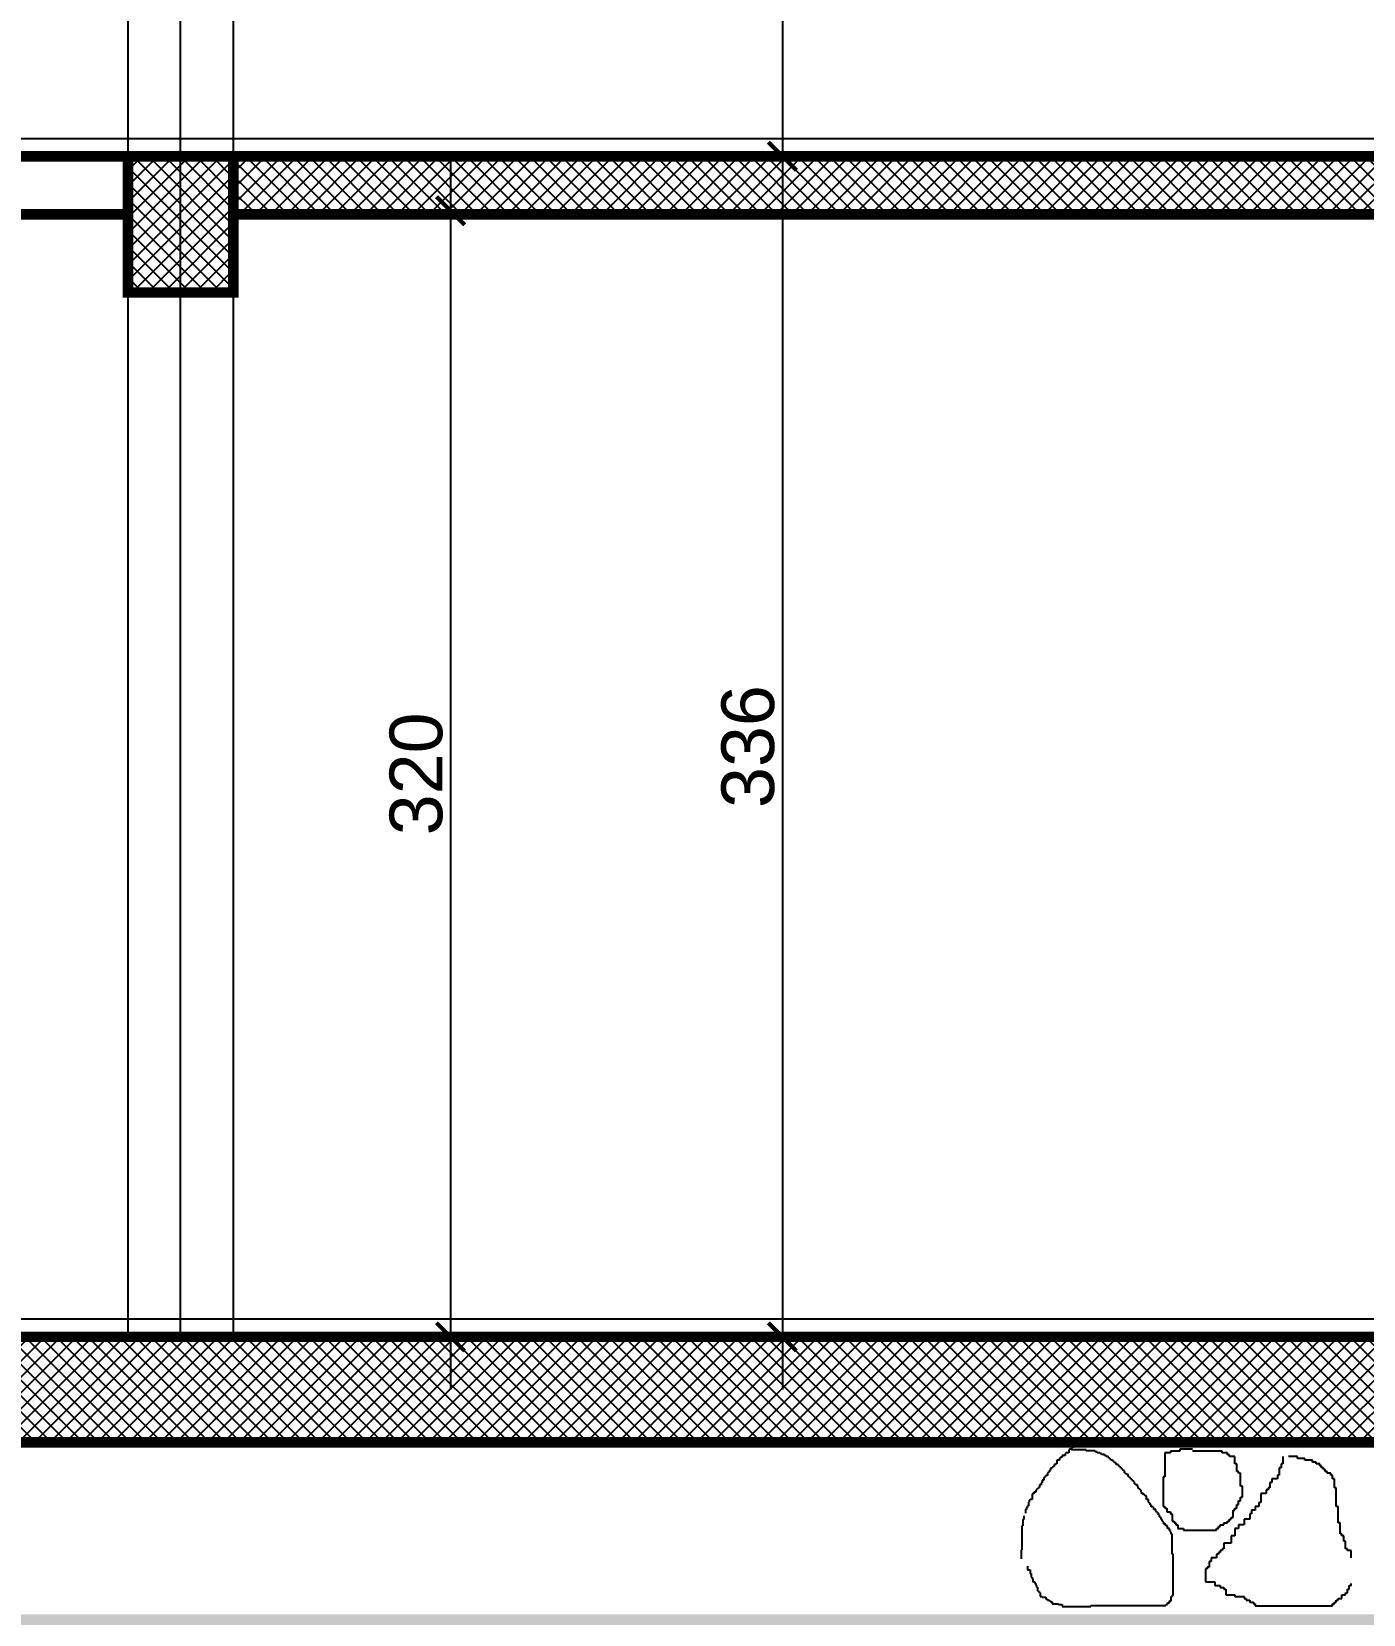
# Model space of a CAD drawing. Extents: x 250879 to 348495, y -51522 to -9360.
# Drawn here: x 291375.4 to 291754.5, y -50727.1 to -50276.7 of the extents above; entities that cross this region are included whole.
import ezdxf

# ---------------------------------------------------------------- set-up
doc = ezdxf.new("R2010")
doc.units = 0
doc.layers.get('0').update_dxf_attribs({"linetype": 'CONTINUOUS'})
doc.layers.get('DEFPOINTS').update_dxf_attribs({"color": 9, "linetype": 'CONTINUOUS'})
for name, color, linetype in [('AXIS', 1, 'CONTINUOUS'), ('CURTAIN', 150, 'CONTINUOUS'), ('WALL', 7, 'CONTINUOUS')]:
    doc.layers.add(name, color=color, linetype=linetype)
doc.layers.add('int fram for glaz& landscap obj.', color=252, linetype='CONTINUOUS', lineweight=15)
doc.styles.get("Standard").update_dxf_attribs({"font": 'sanss___.ttf', "height": 15})
doc.dimstyles.new('STANDARD$0', dxfattribs={"dimscale": 0, "dimtxt": 12, "dimasz": 8, "dimexe": 15, "dimexo": 0.0625, "dimgap": 2, "dimtad": 1, "dimdec": 0, "dimzin": 0, "dimdsep": 46, "dimtxsty": 'Standard', "dimblk1": 'ARCHTICK', "dimblk2": 'ARCHTICK', "dimsah": 1, "dimcen": 0.09, "dimdle": 15, "dimclrd": 3, "dimclre": 3, "dimclrt": 3, "dimazin": 0, "dimtfac": 1, "dimtdec": 0, "dimtofl": 0, "dimtmove": 1, "dimatfit": 3, "dimldrblk": 'ARCHTICK', "dimfxl": 1.0455, "dimfxlon": 1, "dimtolj": 1, "dimtzin": 0, "dimarcsym": 0})

# ---------------------------------------------------------------- blocks, each defined once
blk = doc.blocks.new('_ARCHTICK')
at = {"color": 0, "linetype": 'ByBlock', "const_width": 0.15}
blk.add_lwpolyline([(-0.5, -0.5), (0.5, 0.5)], dxfattribs=at)
blk = doc.blocks.new('*D2023')
at = {"layer": 'DEFPOINTS', "color": 0, "linetype": 'Continuous', "transparency": 16777216}
for p in [(291589.07, -49992.17), (291589.07, -50312.17), (291589.07, -50312.17)]:
    blk.add_point(p, dxfattribs=at)
at = {"layer": 'WALL', "color": 3, "linetype": 'Continuous', "lineweight": -2, "transparency": 16777216}
for p, q in [((291589.07, -49977.17), (291589.07, -50327.17)), ((291589.07, -49992.17), (291574.07, -49992.17)), ((291589.07, -50312.17), (291574.07, -50312.17))]:
    blk.add_line(p, q, dxfattribs=at)
at = {"layer": 'WALL', "color": 3, "linetype": 'Continuous', "lineweight": -2, "transparency": 16777216, "xscale": 8, "yscale": 8, "zscale": 8}
for p, rotation in [((291589.07, -49992.17), 90), ((291589.07, -50312.17), 270)]:
    blk.add_blockref('_ARCHTICK', p, dxfattribs=dict(at, rotation=rotation))
at = {"layer": 'WALL', "color": 3, "linetype": 'Continuous', "transparency": 16777216, "insert": (291579.33, -50152.17), "char_height": 15, "attachment_point": 5, "rotation": 90}
blk.add_mtext('\\A1;320', dxfattribs=at)
blk = doc.blocks.new('*D2024')
at = {"layer": 'DEFPOINTS', "color": 0, "linetype": 'Continuous', "transparency": 16777216}
for p in [(291589.07, -50312.17), (291589.07, -50648.17), (291624.22, -50648.17)]:
    blk.add_point(p, dxfattribs=at)
at = {"layer": 'WALL', "color": 3, "linetype": 'Continuous', "lineweight": -2, "transparency": 16777216}
for p, q in [((291589.07, -50297.17), (291589.07, -50663.17)), ((291589.07, -50312.17), (291574.07, -50312.17)), ((291590.11, -50648.17), (291574.07, -50648.17))]:
    blk.add_line(p, q, dxfattribs=at)
at = {"layer": 'WALL', "color": 3, "linetype": 'Continuous', "lineweight": -2, "transparency": 16777216, "xscale": 8, "yscale": 8, "zscale": 8}
for p, rotation in [((291589.07, -50312.17), 90), ((291589.07, -50648.17), 270)]:
    blk.add_blockref('_ARCHTICK', p, dxfattribs=dict(at, rotation=rotation))
at = {"layer": 'WALL', "color": 3, "linetype": 'Continuous', "transparency": 16777216, "insert": (291579.33, -50480.17), "char_height": 15, "attachment_point": 5, "rotation": 90}
blk.add_mtext('\\A1;336', dxfattribs=at)
blk = doc.blocks.new('*D2026')
at = {"layer": 'DEFPOINTS', "color": 0, "linetype": 'Continuous', "transparency": 16777216}
for p in [(291485.57, -50327.68), (291485.57, -50648.17), (291494.62, -50648.17)]:
    blk.add_point(p, dxfattribs=at)
at = {"layer": 'WALL', "color": 3, "linetype": 'Continuous', "lineweight": -2, "transparency": 16777216}
for p, q in [((291494.62, -50312.68), (291494.62, -50663.17)), ((291493.57, -50327.68), (291509.62, -50327.68)), ((291493.57, -50648.17), (291509.62, -50648.17))]:
    blk.add_line(p, q, dxfattribs=at)
at = {"layer": 'WALL', "color": 3, "linetype": 'Continuous', "lineweight": -2, "transparency": 16777216, "xscale": 8, "yscale": 8, "zscale": 8}
for p, rotation in [((291494.62, -50327.68), 90), ((291494.62, -50648.17), 270)]:
    blk.add_blockref('_ARCHTICK', p, dxfattribs=dict(at, rotation=rotation))
at = {"layer": 'WALL', "color": 3, "linetype": 'Continuous', "transparency": 16777216, "insert": (291484.88, -50487.93), "char_height": 15, "attachment_point": 5, "rotation": 90}
blk.add_mtext('\\A1;320', dxfattribs=at)
blk = doc.blocks.new('*D2044')
at = {"layer": 'DEFPOINTS', "color": 0, "linetype": 'Continuous', "transparency": 16777216}
for p in [(291417.79, -49992.17), (291237.99, -50643.17), (291417.79, -50643.17)]:
    blk.add_point(p, dxfattribs=at)
at = {"layer": 'WALL', "color": 3, "linetype": 'Continuous', "lineweight": -2, "transparency": 16777216}
for p, q in [((291237.99, -49977.17), (291237.99, -50658.17)), ((291239.03, -49992.17), (291222.99, -49992.17)), ((291239.03, -50643.17), (291222.99, -50643.17))]:
    blk.add_line(p, q, dxfattribs=at)
at = {"layer": 'WALL', "color": 3, "linetype": 'Continuous', "lineweight": -2, "transparency": 16777216, "xscale": 8, "yscale": 8, "zscale": 8}
for p, rotation in [((291237.99, -49992.17), 90), ((291237.99, -50643.17), 270)]:
    blk.add_blockref('_ARCHTICK', p, dxfattribs=dict(at, rotation=rotation))
at = {"layer": 'WALL', "color": 3, "linetype": 'Continuous', "transparency": 16777216, "insert": (291228.25, -50317.67), "char_height": 15, "attachment_point": 5, "rotation": 90}
blk.add_mtext('\\A1;651', dxfattribs=at)

msp = doc.modelspace()

# ---------------------------------------------------------------- hatches: boundary and pattern name
at = {"layer": 'AXIS'}
h = msp.add_hatch(dxfattribs=at)
h.set_pattern_fill('ANSI37', color=256, style=0)
h.set_pattern_definition([(45, (19207.2062, -20335.1652), (-2.24506403, 2.24506403), []), (135, (19207.2062, -20335.1652), (-2.24506403, -2.24506403), [])])
h.paths.add_polyline_path([(291432.78876, -50312.17295), (291417.78876, -50312.17295), (291417.78876, -50350.92546), (291432.78876, -50350.92546)])
h.paths.add_polyline_path([(291417.78876, -50312.17295), (291402.78876, -50312.17295), (291402.78876, -50327.68057), (291402.78876, -50342.17295), (291402.78876, -50350.92546), (291417.78876, -50350.92546)])
h = msp.add_hatch(dxfattribs=at)
h.set_pattern_fill('ANSI37', color=256, style=0)
h.set_pattern_definition([(45, (19207.2062, -23895.1652), (-2.24506403, 2.24506403), []), (135, (19207.2062, -23895.1652), (-2.24506403, -2.24506403), [])])
h.paths.add_polyline_path([(291832.78876, -50312.17295), (291832.78876, -50327.68057), (292202.78876, -50327.68057), (292202.78876, -50312.17295)])
h.paths.add_polyline_path([(291432.78876, -50327.68057), (291802.78876, -50327.68057), (291802.78876, -50312.17295), (291432.78876, -50312.17295)])
h = msp.add_hatch(dxfattribs=at)
h.set_pattern_fill('ANSI37', color=256, style=0)
h.set_pattern_definition([(45, (19207.2062, -24231.1652), (-2.24506403, 2.24506403), []), (135, (19207.2062, -24231.1652), (-2.24506403, -2.24506403), [])])
h.paths.add_polyline_path([(289238.58209, -50648.17295), (289238.58209, -50678.17295), (292232.78876, -50678.17295), (292232.78876, -50648.17295)])
at = {"layer": 'int fram for glaz& landscap obj.'}
h = msp.add_hatch(dxfattribs=at)
h.set_pattern_fill('EARTH', color=256, scale=4, angle=45, style=0)
h.set_pattern_definition([(45, (8319.78, -20351.165), (4e-15, 35.9210245), [25.4, -25.4]), (45, (8313.045, -20344.43), (4e-15, 35.9210245), [25.4, -25.4]), (45, (8306.31, -20337.695), (4e-15, 35.9210245), [25.4, -25.4]), (135, (8306.31, -20333.205), (-35.9210245, 4e-15), [25.4, -25.4]), (135, (8313.045, -20326.47), (-35.9210245, 4e-15), [25.4, -25.4]), (135, (8319.78, -20319.734), (-35.9210245, 4e-15), [25.4, -25.4])])
h.paths.add_polyline_path([(292655.24487, -50112.17295), (292482.95335, -50112.17295), (292482.95335, -50328.17295), (292603.88649, -50328.17295)])
h.paths.add_polyline_path([(292603.88649, -50328.17295), (292482.95335, -50328.17295), (292482.95335, -50648.17295), (292527.8, -50648.17295)])
h.paths.add_polyline_path([(292527.8, -50648.17295), (292482.95335, -50648.17295), (292482.95335, -50727.14584), (292437.50717, -50727.14584), (291817.78876, -50727.14584), (291817.78876, -50776.59637), (292497.26473, -50776.59637)])
h.paths.add_polyline_path([(291817.78876, -50727.14584), (291795.06567, -50727.14584), (291417.78876, -50727.14584), (291417.78876, -50776.59637), (291606.72451, -50776.59637), (291817.78876, -50776.59637)])
h.paths.add_polyline_path([(291417.78876, -50727.14584), (291017.78876, -50727.14584), (291017.78876, -50776.59637), (291417.78876, -50776.59637)])
h.paths.add_polyline_path([(291017.78876, -50727.14584), (290995.06567, -50727.14584), (290617.78876, -50727.14584), (290617.78876, -50776.59637), (290741.25098, -50776.59637), (291017.78876, -50776.59637)])

# ---------------------------------------------------------------- linework, layer by layer
at = {"layer": 'AXIS'}
msp.add_line((291417.78876, -50648.17295), (291417.78876, -45795.09533), dxfattribs=at)
at = {"layer": 'CURTAIN', "linetype": 'Continuous'}
for p, q in [((291402.78876, -49992.17295), (291402.78876, -50648.17295)), ((291432.78876, -49992.17295), (291432.78876, -50648.17295))]:
    msp.add_line(p, q, dxfattribs=at)
at = {"layer": 'WALL', "linetype": 'Continuous'}
for p, q in [((292217.78876, -50307.17295), (289092.2533, -50307.17295)), ((292217.78876, -50312.17295), (289092.2533, -50312.17295)), ((292217.78876, -50643.17295), (289092.2533, -50643.17295)), ((292217.78876, -50648.17295), (289092.2533, -50648.17295)), ((291670.84205, -50680.35397), (291670.58105, -50680.35397)), ((291670.58105, -50680.35397), (291670.58105, -50681.13538)), ((291671.36309, -50680.0935), (291670.84205, -50680.0935)), ((291670.84205, -50680.0935), (291670.84205, -50680.35397)), ((291672.14514, -50679.57256), (291671.36309, -50679.57256)), ((291671.36309, -50679.57256), (291671.36309, -50680.0935)), ((291675.53434, -50680.35397), (291671.36309, -50680.35397)), ((291672.66715, -50679.3121), (291672.14514, -50679.3121)), ((291672.14514, -50679.3121), (291672.14514, -50679.57256)), ((291675.53434, -50680.61444), (291675.53434, -50680.35397)), ((291678.14149, -50680.61444), (291675.53434, -50680.61444)), ((291678.14149, -50680.87491), (291678.14149, -50680.61444)), ((291702.17487, -50680.68283), (291699.55237, -50680.68283)), ((291699.55237, -50680.68283), (291699.55237, -50681.20717)), ((291705.84715, -50680.15899), (291702.17487, -50680.15899)), ((291702.17487, -50680.15899), (291702.17487, -50680.68283)), ((291714.2405, -50680.68283), (291705.84715, -50680.68283)), ((291714.2405, -50681.20717), (291714.2405, -50680.68283)), ((291666.4098, -50685.04145), (291666.14879, -50685.04145)), ((291666.14879, -50685.04145), (291666.14879, -50685.30192)), ((291666.9318, -50684.521), (291666.4098, -50684.521)), ((291666.4098, -50684.521), (291666.4098, -50685.04145)), ((291667.19185, -50684.26053), (291666.9318, -50684.26053)), ((291666.9318, -50684.26053), (291666.9318, -50684.521)), ((291667.97389, -50683.21865), (291667.19185, -50683.21865)), ((291667.19185, -50683.21865), (291667.19185, -50684.26053)), ((291668.2349, -50682.69771), (291667.97389, -50682.69771)), ((291667.97389, -50682.69771), (291667.97389, -50683.21865)), ((291668.75594, -50682.43724), (291668.2349, -50682.43724)), ((291668.2349, -50682.43724), (291668.2349, -50682.69771)), ((291669.53799, -50681.91631), (291668.75594, -50681.91631)), ((291668.75594, -50681.91631), (291668.75594, -50682.43724)), ((291669.799, -50681.39537), (291669.53799, -50681.39537)), ((291669.53799, -50681.39537), (291669.53799, -50681.91631)), ((291670.58105, -50681.13538), (291669.799, -50681.13538)), ((291669.799, -50681.13538), (291669.799, -50681.39537)), ((291678.6635, -50680.87491), (291678.14149, -50680.87491)), ((291678.6635, -50681.13538), (291678.6635, -50680.87491)), ((291679.44555, -50681.13538), (291678.6635, -50681.13538)), ((291679.44555, -50681.39537), (291679.44555, -50681.13538)), ((291679.9666, -50681.39537), (291679.44555, -50681.39537)), ((291679.9666, -50681.65584), (291679.9666, -50681.39537)), ((291680.74864, -50681.65584), (291679.9666, -50681.65584)), ((291680.74864, -50681.91631), (291680.74864, -50681.65584)), ((291681.27065, -50681.91631), (291680.74864, -50681.91631)), ((291681.27065, -50682.17677), (291681.27065, -50681.91631)), ((291681.7917, -50682.17677), (291681.27065, -50682.17677)), ((291681.7917, -50682.43724), (291681.7917, -50682.17677)), ((291682.0527, -50682.43724), (291681.7917, -50682.43724)), ((291682.0527, -50682.69771), (291682.0527, -50682.43724)), ((291682.3137, -50682.69771), (291682.0527, -50682.69771)), ((291682.3137, -50682.95818), (291682.3137, -50682.69771)), ((291682.57375, -50682.95818), (291682.3137, -50682.95818)), ((291682.57375, -50683.21865), (291682.57375, -50682.95818)), ((291683.09575, -50683.21865), (291682.57375, -50683.21865)), ((291683.09575, -50683.47912), (291683.09575, -50683.21865)), ((291683.35579, -50683.47912), (291683.09575, -50683.47912)), ((291683.35579, -50683.73959), (291683.35579, -50683.47912)), ((291683.6168, -50683.73959), (291683.35579, -50683.73959)), ((291683.6168, -50684.00006), (291683.6168, -50683.73959)), ((291684.13784, -50684.00006), (291683.6168, -50684.00006)), ((291684.13784, -50684.521), (291684.13784, -50684.00006)), ((291684.65985, -50684.521), (291684.13784, -50684.521)), ((291684.65985, -50684.78098), (291684.65985, -50684.521)), ((291684.92085, -50684.78098), (291684.65985, -50684.78098)), ((291684.92085, -50685.04145), (291684.92085, -50684.78098)), ((291685.1809, -50685.04145), (291684.92085, -50685.04145)), ((291685.1809, -50685.30192), (291685.1809, -50685.04145)), ((291699.55237, -50681.20717), (291697.97772, -50681.20717)), ((291697.97772, -50681.20717), (291697.97772, -50688.01963)), ((291715.81419, -50681.20717), (291714.2405, -50681.20717)), ((291715.81419, -50681.73102), (291715.81419, -50681.20717)), ((291716.33908, -50681.73102), (291715.81419, -50681.73102)), ((291716.33908, -50682.25487), (291716.33908, -50681.73102)), ((291717.91277, -50682.25487), (291716.33908, -50682.25487)), ((291717.91277, -50684.35123), (291717.91277, -50682.25487)), ((291718.43766, -50684.35123), (291717.91277, -50684.35123)), ((291718.43766, -50686.4476), (291718.43766, -50684.35123)), ((291731.5521, -50684.35123), (291731.02817, -50684.35123)), ((291731.02817, -50684.35123), (291731.02817, -50685.39942)), ((291731.5521, -50682.25487), (291731.5521, -50684.35123)), ((291735.74925, -50682.25487), (291733.12579, -50682.25487)), ((291735.74925, -50682.7792), (291735.74925, -50682.25487)), ((291737.84783, -50682.7792), (291735.74925, -50682.7792)), ((291737.84783, -50683.30305), (291737.84783, -50682.7792)), ((291739.94641, -50683.30305), (291737.84783, -50683.30305)), ((291739.94641, -50683.82738), (291739.94641, -50683.30305)), ((291740.99522, -50683.82738), (291739.94641, -50683.82738)), ((291740.99522, -50684.35123), (291740.99522, -50683.82738)), ((291742.04403, -50684.35123), (291740.99522, -50684.35123)), ((291742.04403, -50684.87508), (291742.04403, -50684.35123)), ((291742.56891, -50684.87508), (291742.04403, -50684.87508)), ((291742.56891, -50685.39942), (291742.56891, -50684.87508)), ((291663.0206, -50689.72942), (291662.75959, -50689.72942)), ((291662.75959, -50689.72942), (291662.75959, -50690.25036)), ((291663.54164, -50688.94801), (291663.0206, -50688.94801)), ((291663.0206, -50688.94801), (291663.0206, -50689.72942)), ((291663.80265, -50688.1666), (291663.54164, -50688.1666)), ((291663.54164, -50688.1666), (291663.54164, -50688.94801)), ((291664.06365, -50687.90662), (291663.80265, -50687.90662)), ((291663.80265, -50687.90662), (291663.80265, -50688.1666)), ((291664.5847, -50687.64615), (291664.06365, -50687.64615)), ((291664.06365, -50687.64615), (291664.06365, -50687.90662)), ((291664.8457, -50686.86474), (291664.5847, -50686.86474)), ((291664.5847, -50686.86474), (291664.5847, -50687.64615)), ((291665.1067, -50686.60427), (291664.8457, -50686.60427)), ((291664.8457, -50686.60427), (291664.8457, -50686.86474)), ((291665.36674, -50686.08333), (291665.1067, -50686.08333)), ((291665.1067, -50686.08333), (291665.1067, -50686.60427)), ((291665.88875, -50685.56239), (291665.36674, -50685.56239)), ((291665.36674, -50685.56239), (291665.36674, -50686.08333)), ((291666.14879, -50685.30192), (291665.88875, -50685.30192)), ((291665.88875, -50685.30192), (291665.88875, -50685.56239)), ((291685.4419, -50685.30192), (291685.1809, -50685.30192)), ((291685.4419, -50685.56239), (291685.4419, -50685.30192)), ((291685.7029, -50685.56239), (291685.4419, -50685.56239)), ((291685.7029, -50685.82286), (291685.7029, -50685.56239)), ((291685.96295, -50685.82286), (291685.7029, -50685.82286)), ((291685.96295, -50686.08333), (291685.96295, -50685.82286)), ((291686.22395, -50686.08333), (291685.96295, -50686.08333)), ((291686.22395, -50686.3438), (291686.22395, -50686.08333)), ((291686.48495, -50686.3438), (291686.22395, -50686.3438)), ((291686.48495, -50686.86474), (291686.48495, -50686.3438)), ((291686.74499, -50686.86474), (291686.48495, -50686.86474)), ((291686.74499, -50687.12521), (291686.74499, -50686.86474)), ((291687.006, -50687.12521), (291686.74499, -50687.12521)), ((291687.006, -50687.38568), (291687.006, -50687.12521)), ((291687.52704, -50687.38568), (291687.006, -50687.38568)), ((291687.52704, -50687.90662), (291687.52704, -50687.38568)), ((291687.78805, -50687.90662), (291687.52704, -50687.90662)), ((291687.78805, -50688.1666), (291687.78805, -50687.90662)), ((291688.04905, -50688.1666), (291687.78805, -50688.1666)), ((291688.04905, -50688.42707), (291688.04905, -50688.1666)), ((291688.31005, -50688.42707), (291688.04905, -50688.42707)), ((291688.31005, -50688.68754), (291688.31005, -50688.42707)), ((291688.5701, -50688.68754), (291688.31005, -50688.68754)), ((291688.5701, -50688.94801), (291688.5701, -50688.68754)), ((291688.8311, -50688.94801), (291688.5701, -50688.94801)), ((291688.8311, -50689.20848), (291688.8311, -50688.94801)), ((291689.0921, -50689.20848), (291688.8311, -50689.20848)), ((291689.0921, -50689.46895), (291689.0921, -50689.20848)), ((291689.35215, -50689.46895), (291689.0921, -50689.46895)), ((291689.35215, -50689.98989), (291689.35215, -50689.46895)), ((291697.97772, -50688.01963), (291697.45379, -50688.01963)), ((291697.45379, -50688.01963), (291697.45379, -50696.40413)), ((291718.96254, -50686.4476), (291718.43766, -50686.4476)), ((291718.96254, -50686.97145), (291718.96254, -50686.4476)), ((291719.48647, -50686.97145), (291718.96254, -50686.97145)), ((291719.48647, -50690.63985), (291719.48647, -50686.97145)), ((291728.40471, -50689.59167), (291727.87982, -50689.59167)), ((291727.87982, -50689.59167), (291727.87982, -50691.1637)), ((291729.9784, -50688.54348), (291728.40471, -50688.54348)), ((291728.40471, -50688.54348), (291728.40471, -50689.59167)), ((291730.50329, -50687.4953), (291729.9784, -50687.4953)), ((291729.9784, -50687.4953), (291729.9784, -50688.54348)), ((291731.02817, -50685.39942), (291730.50329, -50685.39942)), ((291730.50329, -50685.39942), (291730.50329, -50687.4953)), ((291743.0938, -50685.39942), (291742.56891, -50685.39942)), ((291743.0938, -50685.92327), (291743.0938, -50685.39942)), ((291743.61772, -50685.92327), (291743.0938, -50685.92327)), ((291743.61772, -50686.4476), (291743.61772, -50685.92327)), ((291744.14261, -50686.4476), (291743.61772, -50686.4476)), ((291744.14261, -50686.97145), (291744.14261, -50686.4476)), ((291745.19238, -50686.97145), (291744.14261, -50686.97145)), ((291745.19238, -50687.4953), (291745.19238, -50686.97145)), ((291745.7163, -50687.4953), (291745.19238, -50687.4953)), ((291745.7163, -50688.54348), (291745.7163, -50687.4953)), ((291746.24119, -50688.54348), (291745.7163, -50688.54348)), ((291746.24119, -50691.1637), (291746.24119, -50688.54348)), ((291660.67445, -50692.85457), (291660.15244, -50692.85457)), ((291660.15244, -50692.85457), (291660.15244, -50694.41738)), ((291661.1955, -50692.33363), (291660.67445, -50692.33363)), ((291660.67445, -50692.33363), (291660.67445, -50692.85457)), ((291661.4565, -50691.81269), (291661.1955, -50691.81269)), ((291661.1955, -50691.81269), (291661.1955, -50692.33363)), ((291661.7175, -50691.55222), (291661.4565, -50691.55222)), ((291661.4565, -50691.55222), (291661.4565, -50691.81269)), ((291661.97754, -50691.29224), (291661.7175, -50691.29224)), ((291661.7175, -50691.29224), (291661.7175, -50691.55222)), ((291662.23855, -50691.03177), (291661.97754, -50691.03177)), ((291661.97754, -50691.03177), (291661.97754, -50691.29224)), ((291662.75959, -50690.25036), (291662.23855, -50690.25036)), ((291662.23855, -50690.25036), (291662.23855, -50691.03177)), ((291689.61315, -50689.98989), (291689.35215, -50689.98989)), ((291689.61315, -50690.25036), (291689.61315, -50689.98989)), ((291690.13419, -50690.25036), (291689.61315, -50690.25036)), ((291690.13419, -50690.7713), (291690.13419, -50690.25036)), ((291690.3952, -50690.7713), (291690.13419, -50690.7713)), ((291690.3952, -50691.29224), (291690.3952, -50690.7713)), ((291690.6562, -50691.29224), (291690.3952, -50691.29224)), ((291690.6562, -50691.55222), (291690.6562, -50691.29224)), ((291690.9172, -50691.55222), (291690.6562, -50691.55222)), ((291690.9172, -50691.81269), (291690.9172, -50691.55222)), ((291691.17725, -50691.81269), (291690.9172, -50691.81269)), ((291691.17725, -50692.33363), (291691.17725, -50691.81269)), ((291691.43825, -50692.33363), (291691.17725, -50692.33363)), ((291691.43825, -50692.85457), (291691.43825, -50692.33363)), ((291691.9593, -50692.85457), (291691.43825, -50692.85457)), ((291691.9593, -50693.11504), (291691.9593, -50692.85457)), ((291692.2203, -50693.11504), (291691.9593, -50693.11504)), ((291692.2203, -50693.37551), (291692.2203, -50693.11504)), ((291692.74134, -50693.37551), (291692.2203, -50693.37551)), ((291692.74134, -50694.41738), (291692.74134, -50693.37551)), ((291720.01135, -50690.63985), (291719.48647, -50690.63985)), ((291719.48647, -50694.8321), (291719.48647, -50693.78392)), ((291719.48647, -50693.78392), (291720.01135, -50693.78392)), ((291720.01135, -50693.78392), (291720.01135, -50690.63985)), ((291726.83101, -50692.73573), (291725.25732, -50692.73573)), ((291725.25732, -50692.73573), (291725.25732, -50695.35595)), ((291727.3559, -50691.68755), (291726.83101, -50691.68755)), ((291726.83101, -50691.68755), (291726.83101, -50692.73573)), ((291727.87982, -50691.1637), (291727.3559, -50691.1637)), ((291727.3559, -50691.1637), (291727.3559, -50691.68755)), ((291746.76607, -50691.1637), (291746.24119, -50691.1637)), ((291746.76607, -50696.40413), (291746.76607, -50691.1637)), ((291658.58835, -50697.28206), (291658.3283, -50697.28206)), ((291658.3283, -50697.28206), (291658.3283, -50698.32346)), ((291658.84935, -50696.76113), (291658.58835, -50696.76113)), ((291658.58835, -50696.76113), (291658.58835, -50697.28206)), ((291659.11035, -50696.24019), (291658.84935, -50696.24019)), ((291658.84935, -50696.24019), (291658.84935, -50696.76113)), ((291659.37039, -50695.19831), (291659.11035, -50695.19831)), ((291659.11035, -50695.19831), (291659.11035, -50696.24019)), ((291659.6314, -50694.67785), (291659.37039, -50694.67785)), ((291659.37039, -50694.67785), (291659.37039, -50695.19831)), ((291660.15244, -50694.41738), (291659.6314, -50694.41738)), ((291659.6314, -50694.41738), (291659.6314, -50694.67785)), ((291693.26335, -50694.41738), (291692.74134, -50694.41738)), ((291693.26335, -50695.19831), (291693.26335, -50694.41738)), ((291693.52339, -50695.19831), (291693.26335, -50695.19831)), ((291693.52339, -50695.45878), (291693.52339, -50695.19831)), ((291693.7844, -50695.45878), (291693.52339, -50695.45878)), ((291693.7844, -50695.97972), (291693.7844, -50695.45878)), ((291694.0454, -50695.97972), (291693.7844, -50695.97972)), ((291694.0454, -50696.50066), (291694.0454, -50695.97972)), ((291694.56645, -50696.50066), (291694.0454, -50696.50066)), ((291694.56645, -50696.76113), (291694.56645, -50696.50066)), ((291694.82745, -50696.76113), (291694.56645, -50696.76113)), ((291694.82745, -50697.28206), (291694.82745, -50696.76113)), ((291695.3485, -50697.28206), (291694.82745, -50697.28206)), ((291695.3485, -50697.803), (291695.3485, -50697.28206)), ((291695.6095, -50697.803), (291695.3485, -50697.803)), ((291695.6095, -50698.06299), (291695.6095, -50697.803)), ((291695.8705, -50698.06299), (291695.6095, -50698.06299)), ((291695.8705, -50698.32346), (291695.8705, -50698.06299)), ((291696.13054, -50698.32346), (291695.8705, -50698.32346)), ((291696.13054, -50698.8444), (291696.13054, -50698.32346)), ((291697.45379, -50696.40413), (291697.97772, -50696.40413)), ((291697.97772, -50696.40413), (291697.97772, -50696.92798)), ((291697.97772, -50696.92798), (291698.5026, -50696.92798)), ((291698.5026, -50696.92798), (291698.5026, -50697.97616)), ((291698.5026, -50697.97616), (291699.55237, -50697.97616)), ((291699.55237, -50697.97616), (291699.55237, -50698.50001)), ((291699.55237, -50698.50001), (291700.07629, -50698.50001)), ((291700.07629, -50698.50001), (291700.07629, -50700.59638)), ((291717.38789, -50699.5482), (291717.38789, -50697.45231)), ((291717.38789, -50697.45231), (291717.91277, -50697.45231)), ((291717.91277, -50697.45231), (291717.91277, -50696.92798)), ((291717.91277, -50696.92798), (291718.43766, -50696.92798)), ((291718.43766, -50696.92798), (291718.43766, -50695.8798)), ((291718.43766, -50695.8798), (291718.96254, -50695.8798)), ((291718.96254, -50695.8798), (291718.96254, -50694.8321)), ((291718.96254, -50694.8321), (291719.48647, -50694.8321)), ((291722.63386, -50698.50001), (291722.10993, -50698.50001)), ((291722.10993, -50698.50001), (291722.10993, -50700.07253)), ((291723.68362, -50697.45231), (291722.63386, -50697.45231)), ((291722.63386, -50697.45231), (291722.63386, -50698.50001)), ((291724.73243, -50696.40413), (291723.68362, -50696.40413)), ((291723.68362, -50696.40413), (291723.68362, -50697.45231)), ((291725.25732, -50695.35595), (291724.73243, -50695.35595)), ((291724.73243, -50695.35595), (291724.73243, -50696.40413)), ((291747.29, -50696.40413), (291746.76607, -50696.40413)), ((291747.29, -50701.12023), (291747.29, -50696.40413)), ((291657.54625, -50701.96954), (291657.28525, -50701.96954)), ((291657.28525, -50701.96954), (291657.28525, -50708.74078)), ((291657.8063, -50700.14674), (291657.54625, -50700.14674)), ((291657.54625, -50700.14674), (291657.54625, -50701.96954)), ((291657.8063, -50699.10487), (291657.8063, -50700.14674)), ((291696.39155, -50698.8444), (291696.13054, -50698.8444)), ((291696.39155, -50699.36533), (291696.39155, -50698.8444)), ((291696.65255, -50699.36533), (291696.39155, -50699.36533)), ((291696.65255, -50699.6258), (291696.65255, -50699.36533)), ((291696.91355, -50699.6258), (291696.65255, -50699.6258)), ((291696.91355, -50700.14674), (291696.91355, -50699.6258)), ((291697.1736, -50700.14674), (291696.91355, -50700.14674)), ((291697.1736, -50700.66768), (291697.1736, -50700.14674)), ((291697.4346, -50700.66768), (291697.1736, -50700.66768)), ((291697.4346, -50700.92815), (291697.4346, -50700.66768)), ((291697.6956, -50700.92815), (291697.4346, -50700.92815)), ((291697.6956, -50701.44861), (291697.6956, -50700.92815)), ((291698.21665, -50701.44861), (291697.6956, -50701.44861)), ((291698.21665, -50701.96954), (291698.21665, -50701.44861)), ((291698.73769, -50701.96954), (291698.21665, -50701.96954)), ((291698.73769, -50702.75095), (291698.73769, -50701.96954)), ((291699.2597, -50702.75095), (291698.73769, -50702.75095)), ((291699.2597, -50703.27189), (291699.2597, -50702.75095)), ((291699.51974, -50703.27189), (291699.2597, -50703.27189)), ((291699.51974, -50703.79283), (291699.51974, -50703.27189)), ((291700.07629, -50700.59638), (291700.60118, -50700.59638)), ((291700.60118, -50700.59638), (291700.60118, -50701.12023)), ((291700.60118, -50701.12023), (291701.12606, -50701.12023)), ((291701.12606, -50701.12023), (291701.12606, -50701.64456)), ((291701.12606, -50701.64456), (291701.64999, -50701.64456)), ((291701.64999, -50701.64456), (291701.64999, -50702.69226)), ((291701.64999, -50702.69226), (291703.22464, -50702.69226)), ((291703.22464, -50702.69226), (291703.22464, -50703.2166)), ((291703.22464, -50703.2166), (291712.66681, -50703.2166)), ((291712.66681, -50703.2166), (291712.66681, -50702.69226)), ((291712.66681, -50702.69226), (291713.19169, -50702.69226)), ((291713.19169, -50702.69226), (291713.19169, -50702.16841)), ((291713.19169, -50702.16841), (291713.71658, -50702.16841)), ((291713.71658, -50702.16841), (291713.71658, -50701.64456)), ((291713.71658, -50701.64456), (291714.76539, -50701.64456)), ((291714.76539, -50701.64456), (291714.76539, -50701.12023)), ((291714.76539, -50701.12023), (291715.81419, -50701.12023)), ((291715.81419, -50701.12023), (291715.81419, -50700.59638)), ((291715.81419, -50700.59638), (291716.33908, -50700.59638)), ((291716.33908, -50700.59638), (291716.33908, -50700.07253)), ((291716.33908, -50700.07253), (291716.86396, -50700.07253)), ((291716.86396, -50700.07253), (291716.86396, -50699.5482)), ((291716.86396, -50699.5482), (291717.38789, -50699.5482)), ((291718.96254, -50702.69226), (291717.91277, -50702.69226)), ((291717.91277, -50702.69226), (291717.91277, -50704.78863)), ((291720.53624, -50701.64456), (291718.96254, -50701.64456)), ((291718.96254, -50701.64456), (291718.96254, -50702.69226)), ((291722.10993, -50700.07253), (291720.53624, -50700.07253)), ((291720.53624, -50700.07253), (291720.53624, -50701.64456)), ((291747.81488, -50701.12023), (291747.29, -50701.12023)), ((291747.81488, -50704.26478), (291747.81488, -50701.12023)), ((291699.78075, -50703.79283), (291699.51974, -50703.79283)), ((291699.78075, -50704.31377), (291699.78075, -50703.79283)), ((291700.04175, -50704.31377), (291699.78075, -50704.31377)), ((291700.04175, -50710.04313), (291700.04175, -50704.31377)), ((291716.86396, -50706.885), (291714.76539, -50706.885)), ((291714.76539, -50706.885), (291714.76539, -50708.45703)), ((291717.91277, -50704.78863), (291716.86396, -50704.78863)), ((291716.86396, -50704.78863), (291716.86396, -50706.885)), ((291748.33976, -50704.26478), (291747.81488, -50704.26478)), ((291748.33976, -50704.78863), (291748.33976, -50704.26478)), ((291748.86369, -50704.78863), (291748.33976, -50704.78863)), ((291748.86369, -50706.36066), (291748.86369, -50704.78863)), ((291749.38857, -50706.36066), (291748.86369, -50706.36066)), ((291749.38857, -50708.45703), (291749.38857, -50706.36066)), ((291657.28525, -50708.74078), (291657.02425, -50708.74078)), ((291657.02425, -50708.74078), (291657.02425, -50711.34548)), ((291700.30275, -50710.04313), (291700.04175, -50710.04313)), ((291700.30275, -50721.76231), (291700.30275, -50710.04313)), ((291711.09311, -50712.12494), (291710.56823, -50712.12494)), ((291710.56823, -50712.12494), (291710.56823, -50713.69746)), ((291712.66681, -50711.07725), (291711.09311, -50711.07725)), ((291711.09311, -50711.07725), (291711.09311, -50712.12494)), ((291713.19169, -50710.02906), (291712.66681, -50710.02906)), ((291712.66681, -50710.02906), (291712.66681, -50711.07725)), ((291713.71658, -50709.50473), (291713.19169, -50709.50473)), ((291713.19169, -50709.50473), (291713.19169, -50710.02906)), ((291714.2405, -50708.98088), (291713.71658, -50708.98088)), ((291713.71658, -50708.98088), (291713.71658, -50709.50473)), ((291714.76539, -50708.45703), (291714.2405, -50708.45703)), ((291714.2405, -50708.45703), (291714.2405, -50708.98088)), ((291749.91346, -50708.45703), (291749.38857, -50708.45703)), ((291749.91346, -50708.98088), (291749.91346, -50708.45703)), ((291750.96227, -50708.98088), (291749.91346, -50708.98088)), ((291750.96227, -50711.07725), (291750.96227, -50708.98088)), ((291658.84935, -50713.42875), (291658.84935, -50714.47062)), ((291658.84935, -50714.47062), (291659.6314, -50714.47062)), ((291659.6314, -50714.47062), (291659.6314, -50715.51202)), ((291659.6314, -50715.51202), (291659.8924, -50715.51202)), ((291659.8924, -50715.51202), (291659.8924, -50716.55389)), ((291659.8924, -50716.55389), (291660.15244, -50716.55389)), ((291660.15244, -50716.55389), (291660.15244, -50717.07483)), ((291710.0443, -50714.22131), (291709.51942, -50714.22131)), ((291709.51942, -50714.22131), (291709.51942, -50717.88971)), ((291710.56823, -50713.69746), (291710.0443, -50713.69746)), ((291710.0443, -50713.69746), (291710.0443, -50714.22131)), ((291660.15244, -50717.07483), (291660.41345, -50717.07483)), ((291660.41345, -50717.07483), (291660.41345, -50717.85624)), ((291660.41345, -50717.85624), (291660.93545, -50717.85624)), ((291660.93545, -50717.85624), (291660.93545, -50718.3767)), ((291660.93545, -50718.3767), (291661.1955, -50718.3767)), ((291661.1955, -50718.3767), (291661.1955, -50718.89764)), ((291661.1955, -50718.89764), (291661.4565, -50718.89764)), ((291661.4565, -50718.89764), (291661.4565, -50719.41857)), ((291661.4565, -50719.41857), (291661.7175, -50719.41857)), ((291661.7175, -50719.41857), (291661.7175, -50720.46045)), ((291661.7175, -50720.46045), (291661.97754, -50720.46045)), ((291661.97754, -50720.46045), (291661.97754, -50720.72092)), ((291661.97754, -50720.72092), (291662.23855, -50720.72092)), ((291662.23855, -50720.72092), (291662.23855, -50720.98139)), ((291662.23855, -50720.98139), (291662.49955, -50720.98139)), ((291662.49955, -50720.98139), (291662.49955, -50722.02278)), ((291709.51942, -50717.88971), (291712.14192, -50717.88971)), ((291712.14192, -50717.88971), (291712.14192, -50718.93741)), ((291712.14192, -50718.93741), (291713.71658, -50718.93741)), ((291713.71658, -50718.93741), (291713.71658, -50719.46174)), ((291713.71658, -50719.46174), (291714.76539, -50719.46174)), ((291714.76539, -50719.46174), (291714.76539, -50719.98559)), ((291714.76539, -50719.98559), (291715.29027, -50719.98559)), ((291715.29027, -50719.98559), (291715.29027, -50721.55763)), ((291749.38857, -50721.55763), (291749.38857, -50721.03378)), ((291749.38857, -50721.03378), (291749.91346, -50721.03378)), ((291749.91346, -50721.03378), (291749.91346, -50719.98559)), ((291749.91346, -50719.98559), (291750.43834, -50719.98559)), ((291750.43834, -50719.98559), (291750.43834, -50718.93741)), ((291750.43834, -50718.93741), (291750.96227, -50718.93741)), ((291750.96227, -50718.93741), (291750.96227, -50718.41356)), ((291662.49955, -50722.02278), (291663.0206, -50722.02278)), ((291663.0206, -50722.02278), (291663.0206, -50722.28325)), ((291663.0206, -50722.28325), (291664.06365, -50722.28325)), ((291664.06365, -50722.28325), (291664.06365, -50722.80419)), ((291664.06365, -50722.80419), (291664.5847, -50722.80419)), ((291664.5847, -50722.80419), (291664.5847, -50723.06466)), ((291664.5847, -50723.06466), (291665.1067, -50723.06466)), ((291665.1067, -50723.06466), (291665.1067, -50723.32513)), ((291665.1067, -50723.32513), (291665.36674, -50723.32513)), ((291665.36674, -50723.32513), (291665.36674, -50723.5856)), ((291665.36674, -50723.5856), (291665.88875, -50723.5856)), ((291665.88875, -50723.5856), (291665.88875, -50724.10654)), ((291665.88875, -50724.10654), (291667.71385, -50724.10654)), ((291667.71385, -50724.10654), (291667.71385, -50724.36701)), ((291667.71385, -50724.36701), (291668.75594, -50724.36701)), ((291668.75594, -50724.36701), (291668.75594, -50724.88746)), ((291668.75594, -50724.88746), (291676.8384, -50724.88746)), ((291676.8384, -50724.88746), (291676.8384, -50724.62748)), ((291676.8384, -50724.62748), (291698.21665, -50724.62748)), ((291698.21665, -50724.62748), (291698.21665, -50724.36701)), ((291698.21665, -50724.36701), (291698.73769, -50724.36701)), ((291698.73769, -50724.36701), (291698.73769, -50723.84607)), ((291698.73769, -50723.84607), (291699.2597, -50723.84607)), ((291699.2597, -50723.84607), (291699.2597, -50723.32513)), ((291699.2597, -50723.32513), (291699.78075, -50723.32513)), ((291699.78075, -50723.32513), (291699.78075, -50722.02278)), ((291699.78075, -50722.02278), (291700.04175, -50722.02278)), ((291700.04175, -50722.02278), (291700.04175, -50721.76231)), ((291700.04175, -50721.76231), (291700.30275, -50721.76231)), ((291715.29027, -50721.55763), (291717.91277, -50721.55763)), ((291717.91277, -50721.55763), (291717.91277, -50722.08196)), ((291717.91277, -50722.08196), (291720.53624, -50722.08196)), ((291720.53624, -50722.08196), (291720.53624, -50722.60581)), ((291720.53624, -50722.60581), (291721.06016, -50722.60581)), ((291721.06016, -50722.60581), (291721.06016, -50723.12966)), ((291721.06016, -50723.12966), (291722.10993, -50723.12966)), ((291722.10993, -50723.12966), (291722.10993, -50723.65399)), ((291722.10993, -50723.65399), (291723.15874, -50723.65399)), ((291723.15874, -50723.65399), (291723.15874, -50724.17784)), ((291723.15874, -50724.17784), (291723.68362, -50724.17784)), ((291723.68362, -50724.17784), (291723.68362, -50724.70218)), ((291723.68362, -50724.70218), (291745.7163, -50724.70218)), ((291745.7163, -50724.70218), (291745.7163, -50724.17784)), ((291745.7163, -50724.17784), (291746.24119, -50724.17784)), ((291746.24119, -50724.17784), (291746.24119, -50723.65399)), ((291746.24119, -50723.65399), (291746.76607, -50723.65399)), ((291746.76607, -50723.65399), (291746.76607, -50723.12966)), ((291746.76607, -50723.12966), (291747.29, -50723.12966)), ((291747.29, -50723.12966), (291747.29, -50722.60581)), ((291747.29, -50722.60581), (291748.33976, -50722.60581)), ((291748.33976, -50722.60581), (291748.33976, -50721.55763)), ((291748.33976, -50721.55763), (291749.38857, -50721.55763))]:
    msp.add_line(p, q, dxfattribs=at)
at = {"layer": 'WALL', "color": 3, "linetype": 'Continuous'}
msp.add_line((291589.06783, -50648.17295), (291574.06783, -50648.17295), dxfattribs=at)
msp.add_line((291589.06783, -50648.17295), (291574.06783, -50648.17295), dxfattribs=at)
at = {"layer": 'WALL', "linetype": 'Continuous', "const_width": 3}
for points in [[(289079.43967, -50092.17295), (289072.2533, -50096.17295), (289072.2533, -50678.17295), (292232.78876, -50678.17295), (292232.78876, -50648.17295)], [(289079.43967, -50108.17295), (289072.2533, -50112.17295), (289072.2533, -50678.17295), (292232.78876, -50678.17295), (292232.78876, -50648.17295)], [(292232.78876, -50312.17295), (289072.2533, -50312.17295)], [(292232.78876, -50312.17295), (289072.2533, -50312.17295)], [(291032.78876, -50328.68057), (291402.78876, -50328.68057), (291402.78876, -50312.17295), (291032.78876, -50312.17295), (291032.78876, -50328.68057)], [(291402.78876, -50312.17295), (291402.78876, -50342.17295), (291402.78876, -50350.92546), (291432.78876, -50350.92546), (291432.78876, -50312.17295), (291402.78876, -50312.17295)], [(291432.78876, -50328.68057), (291802.78876, -50328.68057), (291802.78876, -50312.17295), (291432.78876, -50312.17295), (291432.78876, -50328.68057)], [(292232.78876, -50648.17295), (289072.2533, -50648.17295)], [(292232.78876, -50648.17295), (289072.2533, -50648.17295)]]:
    msp.add_lwpolyline(points, dxfattribs=at)
at = {"layer": 'WALL', "linetype": 'Continuous'}
for points in [[(292232.78876, -50342.17295), (292232.78876, -50312.17295), (289072.2533, -50312.17295)], [(289189.34358, -50678.17295), (292232.78876, -50678.17295), (292232.78876, -50648.17295), (289072.2533, -50648.17295)]]:
    msp.add_lwpolyline(points, dxfattribs=at)

# ---------------------------------------------------------------- block references
at = {"layer": 'WALL', "color": 3, "linetype": 'Continuous', "xscale": 8, "yscale": 8, "zscale": 8, "rotation": 270}
msp.add_blockref('_ARCHTICK', (291589.06783, -50648.17295), dxfattribs=at)
msp.add_blockref('_ARCHTICK', (291589.06783, -50648.17295), dxfattribs=at)

# ---------------------------------------------------------------- dimensions: what is measured, and where the dimension line sits
at = {"layer": 'WALL', "linetype": 'Continuous'}
for base, p1, p2, picture, middle in [((291237.98576, -50643.17295), (291417.78876, -49992.17295), (291417.78876, -50643.17295), '*D2044', (291228.24913, -50317.67295)), ((291589.06783, -50312.17295), (291589.06783, -49992.17295), (291589.06783, -50312.17295), '*D2023', (291579.3312, -50152.17295)), ((291589.06783, -50648.17295), (291589.06783, -50312.17295), (291624.2151, -50648.17295), '*D2024', (291579.3312, -50480.17295)), ((291494.61904, -50648.17295), (291485.57245, -50327.68057), (291485.57245, -50648.17295), '*D2026', (291484.88241, -50487.92676))]:
    dim = msp.add_linear_dim(base=base, p1=p1, p2=p2, angle=90, dimstyle='STANDARD$0', override={"dimscale": 1}, dxfattribs=at)
    dim.commit()
    dim.dimension.update_dxf_attribs({"geometry": picture, "text_midpoint": middle})

doc.saveas('drawing.dxf')
